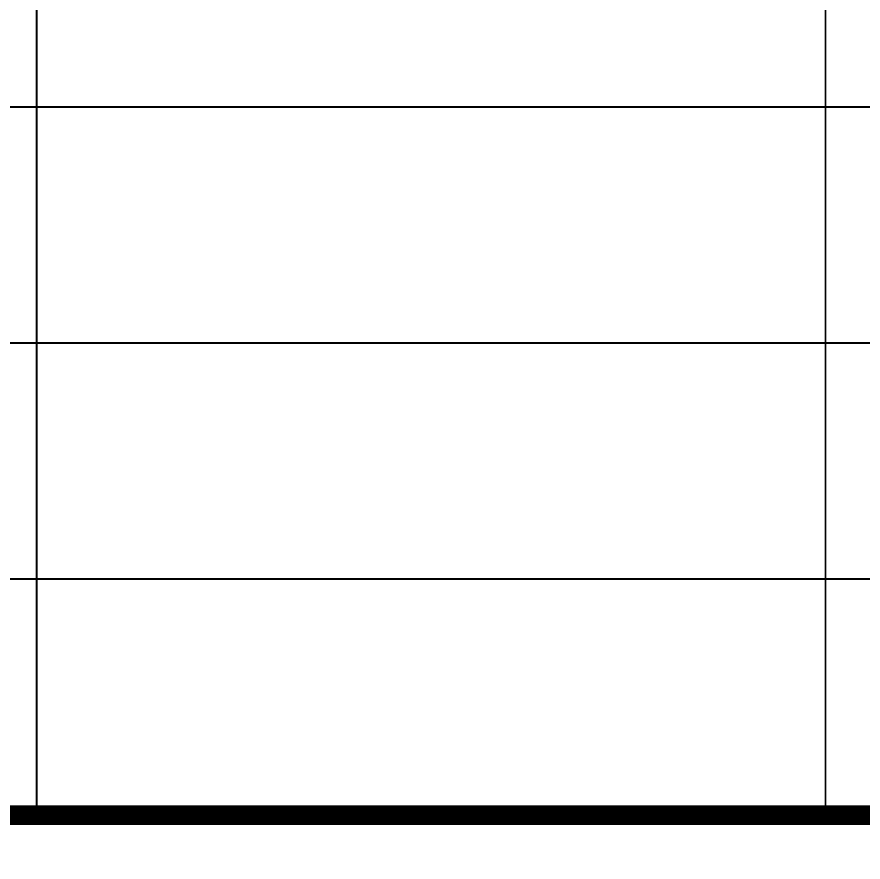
# Model space of a CAD drawing. Extents: x -26219 to 315419, y -160410 to -120810.
# Drawn here: x 34350 to 35425, y -130597 to -129523 of the extents above; entities that cross this region are included whole.
import ezdxf
from ezdxf.xclip import XClip

# ---------------------------------------------------------------- set-up
doc = ezdxf.new("R2010")
doc.units = 0
doc.header["$LTSCALE"] = 1000
doc.header["$MEASUREMENT"] = 0
doc.header["$XCLIPFRAME"] = 0
doc.linetypes.add('104-14# 核心筒$2$DOTE', pattern=[2.42, 2, -0.2, 0.02, -0.2])
doc.layers.add('104-14# 核心筒$2$A_AXIS-轴线', color=36, linetype='104-14# 核心筒$2$DOTE')

# ---------------------------------------------------------------- blocks, each defined once
blk = doc.blocks.new('104-14# 核心筒')
at = {"layer": '104-14# 核心筒$2$A_AXIS-轴线'}
blk.add_line((-24839, 16700), (120259.9, 16700), dxfattribs=at)
blk = doc.blocks.new('图签信息')
at = {"const_width": 0.5}
for points in [[(-65, 574), (-65, 500.5), (0, 500.5), (0, 574)], [(-65, 0), (0, 0), (0, 500.5), (-65, 500.5)]]:
    blk.add_lwpolyline(points, close=True, dxfattribs=at)
at = {"const_width": 0.05}
for points in [[(-39.145, 566.5), (-39.145, 500.5)], [(-19.101, 566.5), (-19.101, 500.5)], [(-65, 518.5), (0, 518.5)], [(-65, 512.5), (0, 512.5)], [(-65, 512.5), (0, 512.5)], [(-65, 506.5), (0, 506.5)], [(-65, 500.5), (0, 500.5)]]:
    blk.add_lwpolyline(points, dxfattribs=at)
blk = doc.blocks.new('图签-A1')
at = {"color": 2}
blk.add_blockref('图签信息', (0, 0), dxfattribs=at)

msp = doc.modelspace()

# ---------------------------------------------------------------- block references
at = {"xscale": 50, "yscale": 50, "zscale": 50}
msp.add_blockref('图签-A1', (36332.1, -155562.5), dxfattribs=at)
ref = msp.add_blockref('104-14# 核心筒', (-24171.8, -146852.4))
XClip(ref).set_block_clipping_path([(21749.9999999867, 6862.509807695), (34199.9999999442, 18650.0000000002)])

doc.saveas('drawing.dxf')
